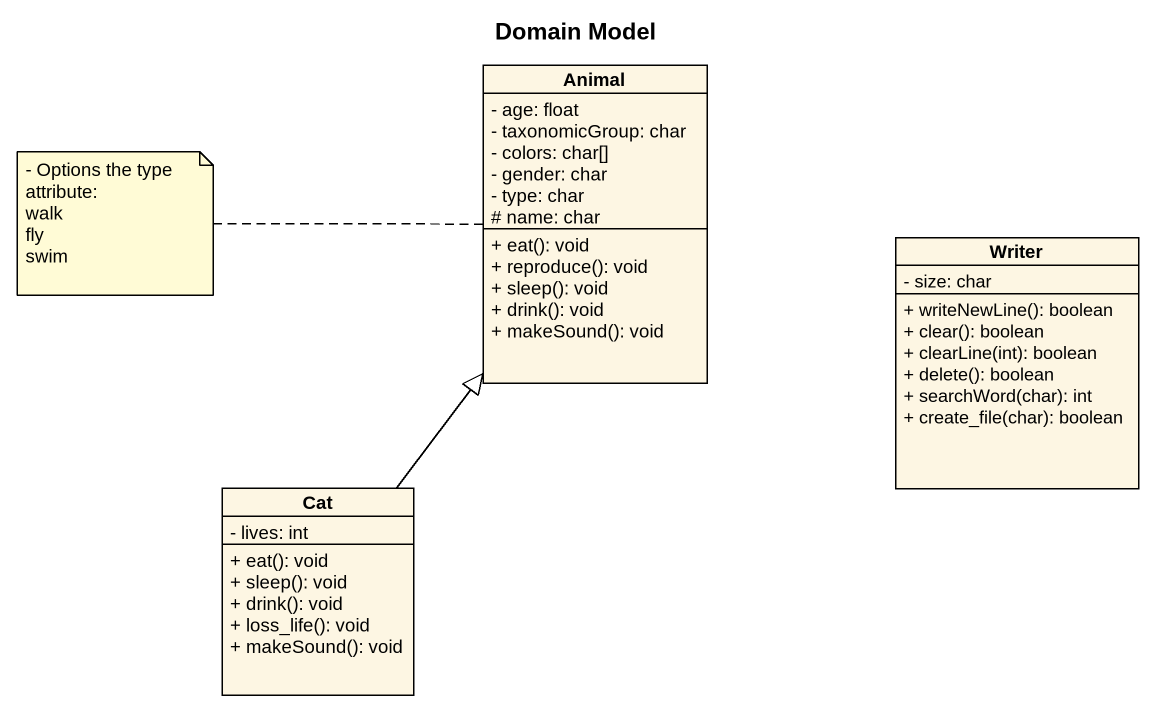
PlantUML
@startuml
title Domain Model
hide circle
hide empty members
skinparam classAttributeIconSize 0
class Animal {
  - age: float
  - taxonomicGroup: char
  - colors: char[]
  - gender: char
  - type: char
  # name: char
  + eat(): void
  + reproduce(): void
  + sleep(): void
  + drink(): void
  + makeSound(): void
}
class Writer {
  - size: char
  + writeNewLine(): boolean
  + clear(): boolean
  + clearLine(int): boolean
  + delete(): boolean
  + searchWord(char): int
  + create_file(char): boolean
}
class Cat {
  - lives: int
  + eat(): void
  + sleep(): void
  + drink(): void
  + loss_life(): void
  + makeSound(): void
}
Cat -up-|> Animal
note left of Animal
  - Options the type attribute:
  walk
  fly
  swim
end note
@enduml
